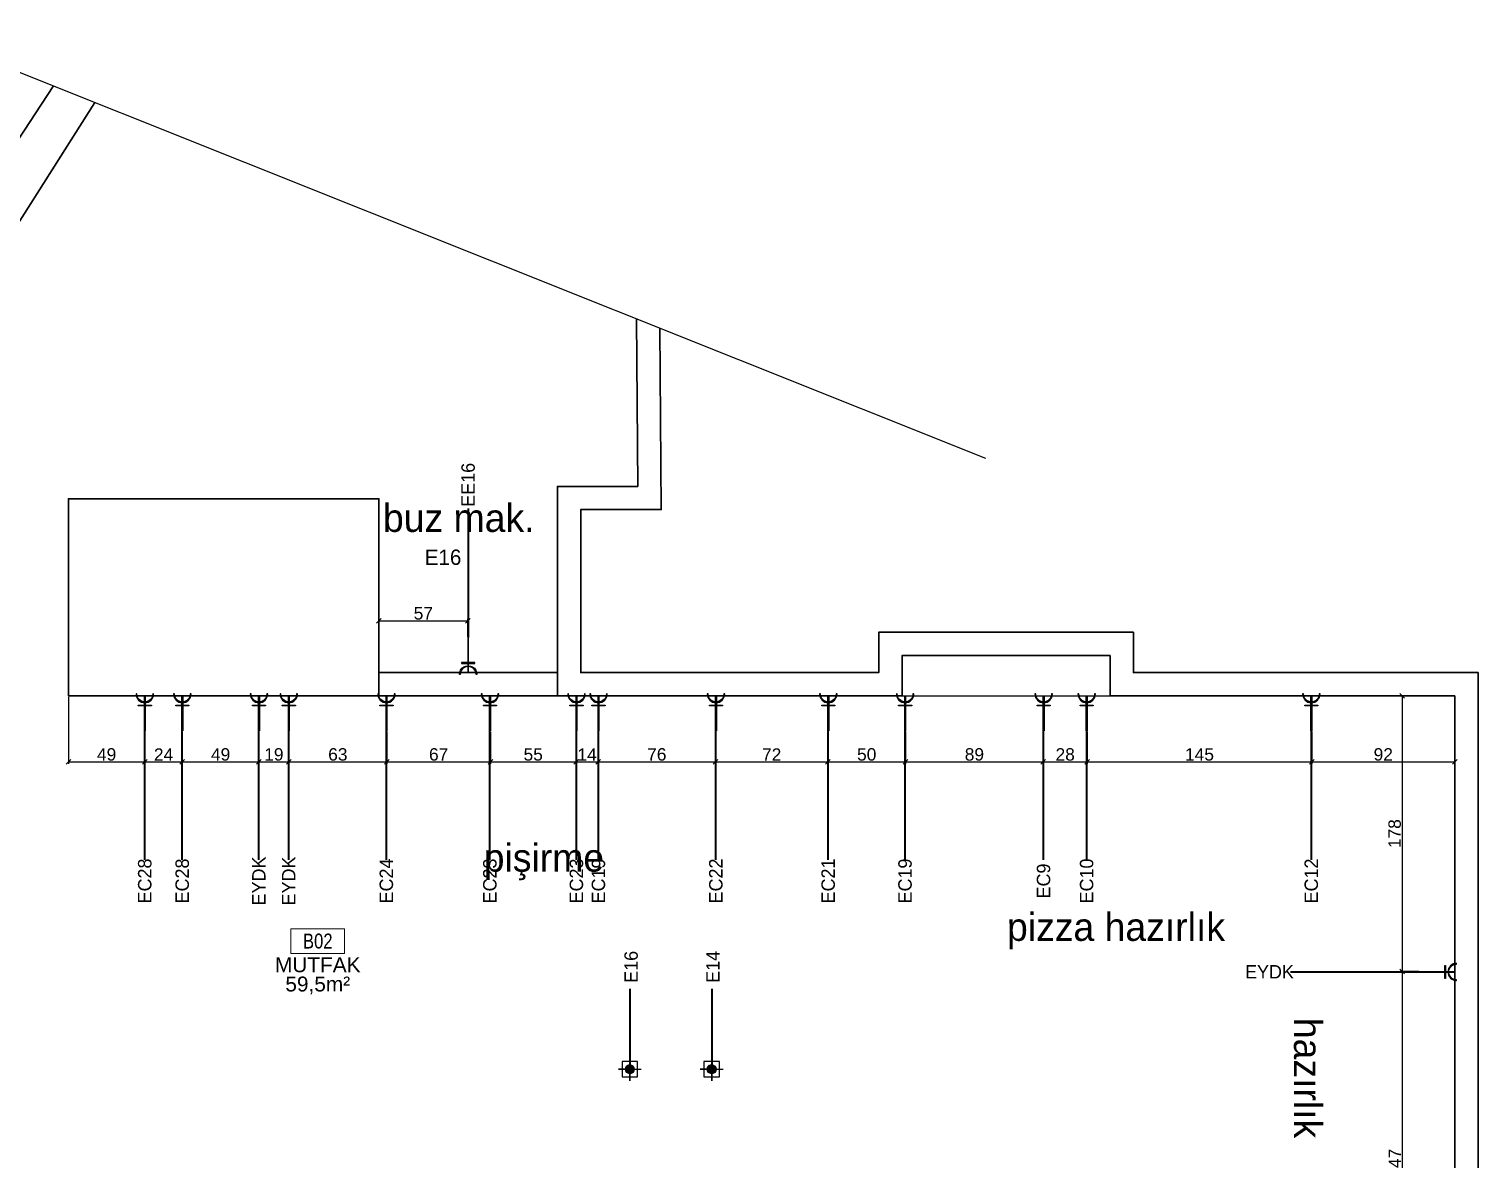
# Model space of a CAD drawing. Header units: centimetres. Extents: x 10243 to 22741, y 2279 to 4414.
# Drawn here: x 17629 to 18563, y 2867 to 3595 of the extents above; entities that cross this region are included whole.
import ezdxf
from ezdxf.enums import TextEntityAlignment as Align

# ---------------------------------------------------------------- set-up
doc = ezdxf.new("R2010")
doc.units = ezdxf.units.CM
doc.header["$MEASUREMENT"] = 0
doc.layers.add('-DWG_ANA', color=7, linetype='Continuous')
doc.layers.add('ELEKTRİK', color=10, linetype='Continuous')
for name, color, linetype, lineweight in [('ELK', 1, 'Continuous', 35), ('xxx_Auto_Duvar_Duvar Plan Kesit', 7, 'Continuous', 30), ('xxx_Auto_Yardimci_Isaret Tag Mekan', 30, 'Continuous', 9)]:
    doc.layers.add(name, color=color, linetype=linetype, lineweight=lineweight)
doc.styles.get("Standard").update_dxf_attribs({"font": 'arial.ttf'})
doc.styles.add('TAKSİM', font='GOTHIC.TTF', dxfattribs={"height": 20})
doc.styles.add('text1', font='arial.ttf')
doc.styles.add('text2', font='arial.ttf', dxfattribs={"width": 0.8})
doc.dimstyles.new('OLCU50', dxfattribs={"dimtxt": 8, "dimasz": 3, "dimexe": 1.25, "dimexo": 0.625, "dimtad": 1, "dimdec": 0, "dimtxsty": 'Standard', "dimblk": 'OBLIQUE', "dimcen": 2.5, "dimclrd": 256, "dimclre": 251, "dimclrt": 25, "dimadec": 0, "dimazin": 0, "dimtfac": 1, "dimtdec": 0, "dimtmove": 0, "dimatfit": 3, "dimldrblk": 'OBLIQUE', "dimfxl": 1, "dimarcsym": 0})

# ---------------------------------------------------------------- blocks, each defined once
blk = doc.blocks.new('mahal no')
at = {"layer": 'xxx_Auto_Yardimci_Isaret Tag Mekan'}
blk.add_lwpolyline([(49681.81652152423, 27007.28295079108), (49710.61652152429, 27007.28295079108), (49710.61652152429, 26994.08295079196), (49681.81652152423, 26994.08295079196)], close=True, dxfattribs=at)
at = {"layer": 'xxx_Auto_Yardimci_Isaret Tag Mekan', "color": 7, "style": 'text2', "width": 0.8}
blk.add_attdef('10000', text='', height=8.000000000010914, dxfattribs=at).set_placement((49696.21652152426, 27000.68295079151), align=Align.MIDDLE)
at = {"layer": 'xxx_Auto_Yardimci_Isaret Tag Mekan', "color": 7, "style": 'text1'}
for tag, p in [('MAHAL', (49696.21652152426, 26987.88295079194)), ('M²', (49696.21652152426, 26976.92295079195))]:
    blk.add_attdef(tag, text='', height=8.000000000010914, dxfattribs=at).set_placement(p, align=Align.MIDDLE)
blk = doc.blocks.new('A$C50025146')
at = {"layer": 'ELEKTRİK'}
for points in [[(16.0258407970905, 9.846670621633166), (16.5885051934838, 9.846670621633166), (16.5885051934838, 1.406704675742731), (16.0258407970905, 1.406704675742731)], [(6.940050297998823e-05, 5.345355450490388), (6.940050297998823e-05, 5.908019846885509), (22.50664525620232, 5.908019846885509), (22.50664525620232, 5.345355450490388)]]:
    blk.add_hatch(color=256, dxfattribs=at).paths.add_polyline_path(points)
h = blk.add_hatch(color=256, dxfattribs=at)
edge = h.paths.add_edge_path()
edge.add_line((23.70435837441619, 11.25333161261187), (23.70435837441619, 10.69066721622039))
edge.add_ellipse((23.70435837441619, 5.626687648689767), major_axis=(3.580774291992597, -3.580774291992606), ratio=0.9999999999999413, start_angle=134.9999999999983, end_angle=314.9999999999983)
edge.add_line((23.70435837441619, 0.5627080811555061), (23.70435837441619, 4.368476402305532e-05))
edge.add_ellipse((23.70435837441619, 5.626687648689767), major_axis=(3.978638102213783, 3.978638102213774), ratio=0.9999999999999128, start_angle=45.0000000000025, end_angle=225.0000000000025, ccw=False)
for points, elevation in [([(16.0258407970905, 1.406704675742731), (16.0258407970905, 9.846670621633166), (16.5885051934838, 9.846670621633166), (16.5885051934838, 1.406704675742731)], 4.791194770819646e-08), ([(6.940050297998823e-05, 5.908019846885509), (22.50664525620232, 5.908019846885509), (22.50664525620232, 5.345355450490388), (6.940050297998823e-05, 5.345355450490388)], 4.794507297291503e-08)]:
    blk.add_lwpolyline(points, close=True, dxfattribs=dict(at, elevation=elevation))
at = {"layer": 'ELEKTRİK', "elevation": 4.798666618537076e-08}
blk.add_lwpolyline([(23.70435837441437, 4.368476402305532e-05), (23.70435837441619, 0.5627080811555061, -0.9999999999999944), (23.70435837441619, 10.69066721622039), (23.70435837441619, 11.25333161261187, 0.9999999999999944)], format="xyb", close=True, dxfattribs=at)
blk = doc.blocks.new('A$C611F6802')
at = {"layer": '-DWG_ANA'}
h = blk.add_hatch(dxfattribs=at)
h.set_pattern_fill('ANSI31', color=1, style=0)
h.set_pattern_definition([(45, (-55670.14020227872, -22065.11067284289), (-0.08838834764831843, 0.08838834764831845), [])])
h.paths.add_polyline_path([(4.423971784401617, 7.700424825947266, 1), (10.13888412773802, 7.700424825947266, 1)])
at = {"layer": '-DWG_ANA', "color": 1}
for p, q in [((7.28142795606982, 7.700424825947266), (7.28142795606982, 15.25836134111159)), ((7.28142795606982, 15.25836134111159), (7.28142795606982, 0)), ((7.28142795606982, 7.629180670555797), (0, 7.629180670555797)), ((7.28142795606982, 7.629180670555797), (14.67722620816494, 7.629180670555797)), ((14.67722620816494, 7.629180670555797), (7.28142795606982, 7.629180670555797))]:
    blk.add_line(p, q, dxfattribs=at)
blk.add_lwpolyline([(2.28142795606982, 2.700424825947266), (12.28142795606982, 2.700424825947266), (12.28142795606982, 12.70042482594727), (2.28142795606982, 12.70042482594727)], close=True, dxfattribs=at)
blk.add_circle((7.28142795606982, 7.700424825947266), 2.857456171668203, dxfattribs=at)
blk = doc.blocks.new('_Oblique')
at = {"color": 0, "linetype": 'ByBlock', "lineweight": -2}
blk.add_line((-0.5, -0.5), (0.5, 0.5), dxfattribs=at)
blk = doc.blocks.new('*D59')
at = {"color": 251, "lineweight": -2, "transparency": 16777216}
for p, q in [((17654.59200996967, 3164.553229201919), (17654.59200996967, 3121.439835067917)), ((17703.81150993768, 3142.063212014981), (17703.81150993768, 3121.439835067917))]:
    blk.add_line(p, q, dxfattribs=at)
at = {"lineweight": -2, "transparency": 16777216}
blk.add_line((17654.59200996967, 3122.689835067917), (17703.81150993768, 3122.689835067917), dxfattribs=at)
at = {"layer": 'Defpoints', "color": 0, "transparency": 16777216}
for p in [(17654.59200996967, 3165.178229201919), (17703.81150993768, 3142.688212014981), (17703.81150993768, 3122.689835067917)]:
    blk.add_point(p, dxfattribs=at)
at = {"lineweight": -2, "transparency": 16777216, "xscale": 3, "yscale": 3, "zscale": 3, "rotation": 180}
blk.add_blockref('_Oblique', (17654.59200996967, 3122.689835067917), dxfattribs=at)
at = {"lineweight": -2, "transparency": 16777216, "xscale": 3, "yscale": 3, "zscale": 3}
blk.add_blockref('_Oblique', (17703.81150993768, 3122.689835067917), dxfattribs=at)
at = {"color": 25, "transparency": 16777216, "insert": (17679.20175995367, 3127.39941896969), "char_height": 8, "attachment_point": 5}
blk.add_mtext('49', dxfattribs=at)
blk = doc.blocks.new('*D60')
at = {"color": 251, "lineweight": -2, "transparency": 16777216}
for p, q in [((17703.81150993768, 3142.063212014981), (17703.81150993768, 3121.439835067917)), ((17727.94730627667, 3142.063212014981), (17727.94730627667, 3121.439835067917))]:
    blk.add_line(p, q, dxfattribs=at)
at = {"lineweight": -2, "transparency": 16777216}
blk.add_line((17703.81150993768, 3122.689835067917), (17727.94730627667, 3122.689835067917), dxfattribs=at)
at = {"layer": 'Defpoints', "color": 0, "transparency": 16777216}
for p in [(17703.81150993768, 3142.688212014981), (17727.94730627667, 3142.688212014981), (17727.94730627667, 3122.689835067917)]:
    blk.add_point(p, dxfattribs=at)
at = {"lineweight": -2, "transparency": 16777216, "xscale": 3, "yscale": 3, "zscale": 3, "rotation": 180}
blk.add_blockref('_Oblique', (17703.81150993768, 3122.689835067917), dxfattribs=at)
at = {"lineweight": -2, "transparency": 16777216, "xscale": 3, "yscale": 3, "zscale": 3}
blk.add_blockref('_Oblique', (17727.94730627667, 3122.689835067917), dxfattribs=at)
at = {"color": 25, "transparency": 16777216, "insert": (17715.87940810718, 3127.331206145679), "char_height": 8, "attachment_point": 5}
blk.add_mtext('24', dxfattribs=at)
blk = doc.blocks.new('*D61')
at = {"color": 251, "lineweight": -2, "transparency": 16777216}
for p, q in [((17727.94730627667, 3142.063212014981), (17727.94730627667, 3121.439835067917)), ((17777.31600367, 3142.063212014981), (17777.31600367, 3121.439835067917))]:
    blk.add_line(p, q, dxfattribs=at)
at = {"lineweight": -2, "transparency": 16777216}
blk.add_line((17727.94730627667, 3122.689835067917), (17777.31600367, 3122.689835067917), dxfattribs=at)
at = {"layer": 'Defpoints', "color": 0, "transparency": 16777216}
for p in [(17727.94730627667, 3142.688212014981), (17777.31600367, 3142.688212014981), (17777.31600367, 3122.689835067917)]:
    blk.add_point(p, dxfattribs=at)
at = {"lineweight": -2, "transparency": 16777216, "xscale": 3, "yscale": 3, "zscale": 3, "rotation": 180}
blk.add_blockref('_Oblique', (17727.94730627667, 3122.689835067917), dxfattribs=at)
at = {"lineweight": -2, "transparency": 16777216, "xscale": 3, "yscale": 3, "zscale": 3}
blk.add_blockref('_Oblique', (17777.31600367, 3122.689835067917), dxfattribs=at)
at = {"color": 25, "transparency": 16777216, "insert": (17752.63165497333, 3127.39941896969), "char_height": 8, "attachment_point": 5}
blk.add_mtext('49', dxfattribs=at)
blk = doc.blocks.new('*D62')
at = {"color": 251, "lineweight": -2, "transparency": 16777216}
for p, q in [((17777.31600367, 3142.063212014981), (17777.31600367, 3121.439835067917)), ((17796.5432974812, 3131.126523541449), (17796.5432974812, 3121.439835067917))]:
    blk.add_line(p, q, dxfattribs=at)
at = {"lineweight": -2, "transparency": 16777216}
blk.add_line((17777.31600367, 3122.689835067917), (17796.5432974812, 3122.689835067917), dxfattribs=at)
at = {"layer": 'Defpoints', "color": 0, "transparency": 16777216}
for p in [(17777.31600367, 3142.688212014981), (17796.5432974812, 3131.751523541449), (17796.5432974812, 3122.689835067917)]:
    blk.add_point(p, dxfattribs=at)
at = {"lineweight": -2, "transparency": 16777216, "xscale": 3, "yscale": 3, "zscale": 3, "rotation": 180}
blk.add_blockref('_Oblique', (17777.31600367, 3122.689835067917), dxfattribs=at)
at = {"lineweight": -2, "transparency": 16777216, "xscale": 3, "yscale": 3, "zscale": 3}
blk.add_blockref('_Oblique', (17796.5432974812, 3122.689835067917), dxfattribs=at)
at = {"color": 25, "transparency": 16777216, "insert": (17786.9296505756, 3127.39941896969), "char_height": 8, "attachment_point": 5}
blk.add_mtext('19', dxfattribs=at)
blk = doc.blocks.new('*D63')
at = {"color": 251, "lineweight": -2, "transparency": 16777216}
for p, q in [((17859.73311638225, 3142.063212014981), (17859.73311638225, 3121.439835067917)), ((17796.5432974812, 3131.126523541449), (17796.5432974812, 3121.439835067917))]:
    blk.add_line(p, q, dxfattribs=at)
at = {"lineweight": -2, "transparency": 16777216}
blk.add_line((17796.5432974812, 3122.689835067917), (17859.73311638225, 3122.689835067917), dxfattribs=at)
at = {"layer": 'Defpoints', "color": 0, "transparency": 16777216}
for p in [(17859.73311638225, 3142.688212014981), (17796.5432974812, 3131.751523541449), (17859.73311638225, 3122.689835067917)]:
    blk.add_point(p, dxfattribs=at)
at = {"lineweight": -2, "transparency": 16777216, "xscale": 3, "yscale": 3, "zscale": 3, "rotation": 180}
blk.add_blockref('_Oblique', (17796.5432974812, 3122.689835067917), dxfattribs=at)
at = {"lineweight": -2, "transparency": 16777216, "xscale": 3, "yscale": 3, "zscale": 3}
blk.add_blockref('_Oblique', (17859.73311638225, 3122.689835067917), dxfattribs=at)
at = {"color": 25, "transparency": 16777216, "insert": (17828.13820693172, 3127.40214748265), "char_height": 8, "attachment_point": 5}
blk.add_mtext('63', dxfattribs=at)
blk = doc.blocks.new('*D64')
at = {"color": 251, "lineweight": -2, "transparency": 16777216}
for p, q in [((17859.73311638225, 3142.063212014981), (17859.73311638225, 3121.439835067917)), ((17926.39211305367, 3142.063212014981), (17926.39211305367, 3121.439835067917))]:
    blk.add_line(p, q, dxfattribs=at)
at = {"lineweight": -2, "transparency": 16777216}
blk.add_line((17859.73311638225, 3122.689835067917), (17926.39211305367, 3122.689835067917), dxfattribs=at)
at = {"layer": 'Defpoints', "color": 0, "transparency": 16777216}
for p in [(17859.73311638225, 3142.688212014981), (17926.39211305367, 3142.688212014981), (17926.39211305367, 3122.689835067917)]:
    blk.add_point(p, dxfattribs=at)
at = {"lineweight": -2, "transparency": 16777216, "xscale": 3, "yscale": 3, "zscale": 3, "rotation": 180}
blk.add_blockref('_Oblique', (17859.73311638225, 3122.689835067917), dxfattribs=at)
at = {"lineweight": -2, "transparency": 16777216, "xscale": 3, "yscale": 3, "zscale": 3}
blk.add_blockref('_Oblique', (17926.39211305367, 3122.689835067917), dxfattribs=at)
at = {"color": 25, "transparency": 16777216, "insert": (17893.06261471796, 3127.39941896969), "char_height": 8, "attachment_point": 5}
blk.add_mtext('67', dxfattribs=at)
blk = doc.blocks.new('*D65')
at = {"color": 251, "lineweight": -2, "transparency": 16777216}
for p, q in [((17926.39211305367, 3142.063212014981), (17926.39211305367, 3121.439835067917)), ((17981.59738595581, 3142.063212014981), (17981.59738595581, 3121.439835067917))]:
    blk.add_line(p, q, dxfattribs=at)
at = {"lineweight": -2, "transparency": 16777216}
blk.add_line((17926.39211305367, 3122.689835067917), (17981.59738595581, 3122.689835067917), dxfattribs=at)
at = {"layer": 'Defpoints', "color": 0, "transparency": 16777216}
for p in [(17926.39211305367, 3142.688212014981), (17981.59738595581, 3142.688212014981), (17981.59738595581, 3122.689835067917)]:
    blk.add_point(p, dxfattribs=at)
at = {"lineweight": -2, "transparency": 16777216, "xscale": 3, "yscale": 3, "zscale": 3, "rotation": 180}
blk.add_blockref('_Oblique', (17926.39211305367, 3122.689835067917), dxfattribs=at)
at = {"lineweight": -2, "transparency": 16777216, "xscale": 3, "yscale": 3, "zscale": 3}
blk.add_blockref('_Oblique', (17981.59738595581, 3122.689835067917), dxfattribs=at)
at = {"color": 25, "transparency": 16777216, "insert": (17953.99474950474, 3127.383047891928), "char_height": 8, "attachment_point": 5}
blk.add_mtext('55', dxfattribs=at)
blk = doc.blocks.new('*D66')
at = {"color": 251, "lineweight": -2, "transparency": 16777216}
for p, q in [((17981.5973859558, 3142.063212014981), (17981.5973859558, 3121.439835067917)), ((17995.77983196026, 3142.063212014981), (17995.77983196026, 3121.439835067917))]:
    blk.add_line(p, q, dxfattribs=at)
at = {"lineweight": -2, "transparency": 16777216}
blk.add_line((17981.5973859558, 3122.689835067917), (17995.77983196026, 3122.689835067917), dxfattribs=at)
at = {"layer": 'Defpoints', "color": 0, "transparency": 16777216}
for p in [(17981.5973859558, 3142.688212014981), (17995.77983196026, 3142.688212014981), (17995.77983196026, 3122.689835067917)]:
    blk.add_point(p, dxfattribs=at)
at = {"lineweight": -2, "transparency": 16777216, "xscale": 3, "yscale": 3, "zscale": 3, "rotation": 180}
blk.add_blockref('_Oblique', (17981.5973859558, 3122.689835067917), dxfattribs=at)
at = {"lineweight": -2, "transparency": 16777216, "xscale": 3, "yscale": 3, "zscale": 3}
blk.add_blockref('_Oblique', (17995.77983196026, 3122.689835067917), dxfattribs=at)
at = {"color": 25, "transparency": 16777216, "insert": (17988.68860895803, 3127.331206145679), "char_height": 8, "attachment_point": 5}
blk.add_mtext('14', dxfattribs=at)
blk = doc.blocks.new('*D67')
at = {"color": 251, "lineweight": -2, "transparency": 16777216}
for p, q in [((17995.77983196026, 3142.063212014981), (17995.77983196026, 3121.439835067917)), ((18071.40597710933, 3142.063212014981), (18071.40597710933, 3121.439835067917))]:
    blk.add_line(p, q, dxfattribs=at)
at = {"lineweight": -2, "transparency": 16777216}
blk.add_line((17995.77983196026, 3122.689835067917), (18071.40597710933, 3122.689835067917), dxfattribs=at)
at = {"layer": 'Defpoints', "color": 0, "transparency": 16777216}
for p in [(17995.77983196026, 3142.688212014981), (18071.40597710933, 3142.688212014981), (18071.40597710933, 3122.689835067917)]:
    blk.add_point(p, dxfattribs=at)
at = {"lineweight": -2, "transparency": 16777216, "xscale": 3, "yscale": 3, "zscale": 3, "rotation": 180}
blk.add_blockref('_Oblique', (17995.77983196026, 3122.689835067917), dxfattribs=at)
at = {"lineweight": -2, "transparency": 16777216, "xscale": 3, "yscale": 3, "zscale": 3}
blk.add_blockref('_Oblique', (18071.40597710933, 3122.689835067917), dxfattribs=at)
at = {"color": 25, "transparency": 16777216, "insert": (18033.5929045348, 3127.39941896969), "char_height": 8, "attachment_point": 5}
blk.add_mtext('76', dxfattribs=at)
blk = doc.blocks.new('*D68')
at = {"color": 251, "lineweight": -2, "transparency": 16777216}
for p, q in [((18071.40597710933, 3142.063212014981), (18071.40597710933, 3121.439835067917)), ((18143.76766400064, 3142.063212014981), (18143.76766400064, 3121.439835067917))]:
    blk.add_line(p, q, dxfattribs=at)
at = {"lineweight": -2, "transparency": 16777216}
blk.add_line((18071.40597710933, 3122.689835067917), (18143.76766400064, 3122.689835067917), dxfattribs=at)
at = {"layer": 'Defpoints', "color": 0, "transparency": 16777216}
for p in [(18071.40597710933, 3142.688212014981), (18143.76766400064, 3142.688212014981), (18143.76766400064, 3122.689835067917)]:
    blk.add_point(p, dxfattribs=at)
at = {"lineweight": -2, "transparency": 16777216, "xscale": 3, "yscale": 3, "zscale": 3, "rotation": 180}
blk.add_blockref('_Oblique', (18071.40597710933, 3122.689835067917), dxfattribs=at)
at = {"lineweight": -2, "transparency": 16777216, "xscale": 3, "yscale": 3, "zscale": 3}
blk.add_blockref('_Oblique', (18143.76766400064, 3122.689835067917), dxfattribs=at)
at = {"color": 25, "transparency": 16777216, "insert": (18107.58682055499, 3127.331206145679), "char_height": 8, "attachment_point": 5}
blk.add_mtext('72', dxfattribs=at)
blk = doc.blocks.new('*D69')
at = {"color": 251, "lineweight": -2, "transparency": 16777216}
for p, q in [((18143.76766400064, 3142.063212014981), (18143.76766400064, 3121.439835067917)), ((18193.840952455, 3142.063212014981), (18193.840952455, 3121.439835067917))]:
    blk.add_line(p, q, dxfattribs=at)
at = {"lineweight": -2, "transparency": 16777216}
blk.add_line((18143.76766400064, 3122.689835067917), (18193.840952455, 3122.689835067917), dxfattribs=at)
at = {"layer": 'Defpoints', "color": 0, "transparency": 16777216}
for p in [(18143.76766400064, 3142.688212014981), (18193.840952455, 3142.688212014981), (18193.840952455, 3122.689835067917)]:
    blk.add_point(p, dxfattribs=at)
at = {"lineweight": -2, "transparency": 16777216, "xscale": 3, "yscale": 3, "zscale": 3, "rotation": 180}
blk.add_blockref('_Oblique', (18143.76766400064, 3122.689835067917), dxfattribs=at)
at = {"lineweight": -2, "transparency": 16777216, "xscale": 3, "yscale": 3, "zscale": 3}
blk.add_blockref('_Oblique', (18193.840952455, 3122.689835067917), dxfattribs=at)
at = {"color": 25, "transparency": 16777216, "insert": (18168.80430822782, 3127.39941896969), "char_height": 8, "attachment_point": 5}
blk.add_mtext('50', dxfattribs=at)
blk = doc.blocks.new('*D70')
at = {"color": 251, "lineweight": -2, "transparency": 16777216}
for p, q in [((18193.840952455, 3142.063212014981), (18193.840952455, 3121.439835067917)), ((18282.50623388676, 3142.063212014981), (18282.50623388676, 3121.439835067917))]:
    blk.add_line(p, q, dxfattribs=at)
at = {"lineweight": -2, "transparency": 16777216}
blk.add_line((18193.840952455, 3122.689835067917), (18282.50623388676, 3122.689835067917), dxfattribs=at)
at = {"layer": 'Defpoints', "color": 0, "transparency": 16777216}
for p in [(18193.840952455, 3142.688212014981), (18282.50623388676, 3142.688212014981), (18282.50623388676, 3122.689835067917)]:
    blk.add_point(p, dxfattribs=at)
at = {"lineweight": -2, "transparency": 16777216, "xscale": 3, "yscale": 3, "zscale": 3, "rotation": 180}
blk.add_blockref('_Oblique', (18193.840952455, 3122.689835067917), dxfattribs=at)
at = {"lineweight": -2, "transparency": 16777216, "xscale": 3, "yscale": 3, "zscale": 3}
blk.add_blockref('_Oblique', (18282.50623388676, 3122.689835067917), dxfattribs=at)
at = {"color": 25, "transparency": 16777216, "insert": (18238.17359317088, 3127.39941896969), "char_height": 8, "attachment_point": 5}
blk.add_mtext('89', dxfattribs=at)
blk = doc.blocks.new('*D71')
at = {"color": 251, "lineweight": -2, "transparency": 16777216}
for p, q in [((18282.50623388676, 3142.063212014981), (18282.50623388676, 3121.439835067917)), ((18310.81661226038, 3142.063212014981), (18310.81661226038, 3121.439835067917))]:
    blk.add_line(p, q, dxfattribs=at)
at = {"lineweight": -2, "transparency": 16777216}
blk.add_line((18282.50623388676, 3122.689835067917), (18310.81661226038, 3122.689835067917), dxfattribs=at)
at = {"layer": 'Defpoints', "color": 0, "transparency": 16777216}
for p in [(18282.50623388676, 3142.688212014981), (18310.81661226038, 3142.688212014981), (18310.81661226038, 3122.689835067917)]:
    blk.add_point(p, dxfattribs=at)
at = {"lineweight": -2, "transparency": 16777216, "xscale": 3, "yscale": 3, "zscale": 3, "rotation": 180}
blk.add_blockref('_Oblique', (18282.50623388676, 3122.689835067917), dxfattribs=at)
at = {"lineweight": -2, "transparency": 16777216, "xscale": 3, "yscale": 3, "zscale": 3}
blk.add_blockref('_Oblique', (18310.81661226038, 3122.689835067917), dxfattribs=at)
at = {"color": 25, "transparency": 16777216, "insert": (18296.66142307357, 3127.39941896969), "char_height": 8, "attachment_point": 5}
blk.add_mtext('28', dxfattribs=at)
blk = doc.blocks.new('*D72')
at = {"color": 251, "lineweight": -2, "transparency": 16777216}
for p, q in [((18310.81661226038, 3142.063212014981), (18310.81661226038, 3121.439835067917)), ((18455.53998604298, 3142.063212014981), (18455.53998604298, 3121.439835067917))]:
    blk.add_line(p, q, dxfattribs=at)
at = {"lineweight": -2, "transparency": 16777216}
blk.add_line((18310.81661226038, 3122.689835067917), (18455.53998604298, 3122.689835067917), dxfattribs=at)
at = {"layer": 'Defpoints', "color": 0, "transparency": 16777216}
for p in [(18310.81661226038, 3142.688212014981), (18455.53998604298, 3142.688212014981), (18455.53998604298, 3122.689835067917)]:
    blk.add_point(p, dxfattribs=at)
at = {"lineweight": -2, "transparency": 16777216, "xscale": 3, "yscale": 3, "zscale": 3, "rotation": 180}
blk.add_blockref('_Oblique', (18310.81661226038, 3122.689835067917), dxfattribs=at)
at = {"lineweight": -2, "transparency": 16777216, "xscale": 3, "yscale": 3, "zscale": 3}
blk.add_blockref('_Oblique', (18455.53998604298, 3122.689835067917), dxfattribs=at)
at = {"color": 25, "transparency": 16777216, "insert": (18383.17829915168, 3127.39941896969), "char_height": 8, "attachment_point": 5}
blk.add_mtext('145', dxfattribs=at)
blk = doc.blocks.new('*D73')
at = {"color": 251, "lineweight": -2, "transparency": 16777216}
for p, q in [((18547.59200996967, 3164.553229201919), (18547.59200996967, 3121.439835067917)), ((18455.53998604298, 3142.063212014981), (18455.53998604298, 3121.439835067917))]:
    blk.add_line(p, q, dxfattribs=at)
at = {"lineweight": -2, "transparency": 16777216}
blk.add_line((18455.53998604298, 3122.689835067917), (18547.59200996967, 3122.689835067917), dxfattribs=at)
at = {"layer": 'Defpoints', "color": 0, "transparency": 16777216}
for p in [(18547.59200996967, 3165.178229201919), (18455.53998604298, 3142.688212014981), (18547.59200996967, 3122.689835067917)]:
    blk.add_point(p, dxfattribs=at)
at = {"lineweight": -2, "transparency": 16777216, "xscale": 3, "yscale": 3, "zscale": 3, "rotation": 180}
blk.add_blockref('_Oblique', (18455.53998604298, 3122.689835067917), dxfattribs=at)
at = {"lineweight": -2, "transparency": 16777216, "xscale": 3, "yscale": 3, "zscale": 3}
blk.add_blockref('_Oblique', (18547.59200996967, 3122.689835067917), dxfattribs=at)
at = {"color": 25, "transparency": 16777216, "insert": (18501.56599800632, 3127.39941896969), "char_height": 8, "attachment_point": 5}
blk.add_mtext('92', dxfattribs=at)
blk = doc.blocks.new('*D74')
at = {"color": 251, "lineweight": -2, "transparency": 16777216}
for p, q in [((17854.59200996967, 3180.803229201919), (17854.59200996967, 3214.863117939058)), ((17911.81067777147, 3203.309805057618), (17911.81067777147, 3214.863117939058))]:
    blk.add_line(p, q, dxfattribs=at)
at = {"lineweight": -2, "transparency": 16777216}
blk.add_line((17854.59200996967, 3213.613117939058), (17911.81067777147, 3213.613117939058), dxfattribs=at)
at = {"layer": 'Defpoints', "color": 0, "transparency": 16777216}
for p in [(17911.81067777147, 3213.613117939058), (17911.81067777147, 3202.684805057618), (17854.59200996967, 3180.178229201919)]:
    blk.add_point(p, dxfattribs=at)
at = {"lineweight": -2, "transparency": 16777216, "xscale": 3, "yscale": 3, "zscale": 3, "rotation": 180}
blk.add_blockref('_Oblique', (17854.59200996967, 3213.613117939058), dxfattribs=at)
at = {"lineweight": -2, "transparency": 16777216, "xscale": 3, "yscale": 3, "zscale": 3}
blk.add_blockref('_Oblique', (17911.81067777147, 3213.613117939058), dxfattribs=at)
at = {"color": 25, "transparency": 16777216, "insert": (17883.20134387057, 3218.306330763069), "char_height": 8, "attachment_point": 5}
blk.add_mtext('57', dxfattribs=at)
blk = doc.blocks.new('*D75')
at = {"color": 251, "lineweight": -2, "transparency": 16777216}
for p, q in [((18546.96700996967, 3165.178229201921), (18512.37994513918, 3165.178229201921)), ((18524.46043411398, 2987.552589787098), (18512.37994513918, 2987.552589787098))]:
    blk.add_line(p, q, dxfattribs=at)
at = {"lineweight": -2, "transparency": 16777216}
blk.add_line((18513.62994513918, 3165.178229201921), (18513.62994513918, 2987.552589787098), dxfattribs=at)
at = {"layer": 'Defpoints', "color": 0, "transparency": 16777216}
for p in [(18547.59200996967, 3165.178229201921), (18513.62994513918, 2987.552589787098), (18525.08543411398, 2987.552589787098)]:
    blk.add_point(p, dxfattribs=at)
at = {"lineweight": -2, "transparency": 16777216, "xscale": 3, "yscale": 3, "zscale": 3}
for p, rotation in [((18513.62994513918, 3165.178229201921), 90), ((18513.62994513918, 2987.552589787098), 270)]:
    blk.add_blockref('_Oblique', p, dxfattribs=dict(at, rotation=rotation))
at = {"color": 25, "transparency": 16777216, "insert": (18508.9203612374, 3076.365409494503), "char_height": 8, "attachment_point": 5, "rotation": 90}
blk.add_mtext('178', dxfattribs=at)
blk = doc.blocks.new('*D76')
at = {"color": 251, "lineweight": -2, "transparency": 16777216}
for p, q in [((18524.46043411398, 2987.552589787098), (18512.3799451392, 2987.552589787098)), ((18524.46043411398, 2740.459561400117), (18512.3799451392, 2740.459561400117))]:
    blk.add_line(p, q, dxfattribs=at)
at = {"lineweight": -2, "transparency": 16777216}
blk.add_line((18513.6299451392, 2987.552589787098), (18513.6299451392, 2740.459561400117), dxfattribs=at)
at = {"layer": 'Defpoints', "color": 0, "transparency": 16777216}
for p in [(18525.08543411398, 2987.552589787098), (18513.6299451392, 2740.459561400117), (18525.08543411398, 2740.459561400117)]:
    blk.add_point(p, dxfattribs=at)
at = {"lineweight": -2, "transparency": 16777216, "xscale": 3, "yscale": 3, "zscale": 3}
for p, rotation in [((18513.6299451392, 2987.552589787098), 90), ((18513.6299451392, 2740.459561400117), 270)]:
    blk.add_blockref('_Oblique', p, dxfattribs=dict(at, rotation=rotation))
at = {"color": 25, "transparency": 16777216, "insert": (18508.98857406143, 2864.006075593602), "char_height": 8, "attachment_point": 5, "rotation": 90}
blk.add_mtext('247', dxfattribs=at)

msp = doc.modelspace()

# ---------------------------------------------------------------- linework, layer by layer
for p, q in [((17553.23616369388, 3594.96073234424), (18245.34976560949, 3318.314046694333)), ((18191.59200996967, 3165.178229201919), (18325.59200996967, 3165.178229201919))]:
    msp.add_line(p, q)
at = {"layer": 'ELK', "color": 1}
for p, q in [((17912.09200996964, 3285.937451439818), (17912.09200996967, 3202.684805057618)), ((17703.81150993765, 3059.435565632782), (17703.81150993768, 3142.688212014981)), ((17727.94730627664, 3059.435565632782), (17727.94730627667, 3142.688212014981)), ((17777.31600366997, 3059.435565632782), (17777.31600367, 3142.688212014981)), ((17796.54329748117, 3059.435565632782), (17796.5432974812, 3142.688212014981)), ((17859.45178418402, 3059.435565632782), (17859.45178418405, 3142.688212014981)), ((17926.11078085544, 3059.435565632782), (17926.11078085547, 3142.688212014981)), ((17981.87871815397, 3059.435565632782), (17981.878718154, 3142.688212014981)), ((17996.06116415843, 3059.435565632782), (17996.06116415846, 3142.688212014981)), ((18071.6873093075, 3059.435565632782), (18071.68730930753, 3142.688212014981)), ((18144.04899619881, 3059.435565632782), (18144.04899619884, 3142.688212014981)), ((18193.55962025678, 3059.435565632782), (18193.5596202568, 3142.688212014981)), ((18282.78756608493, 3059.435565632782), (18282.78756608496, 3142.688212014981)), ((18310.53528006215, 3059.435565632782), (18310.53528006218, 3142.688212014981)), ((18455.25865384476, 3059.435565632782), (18455.25865384479, 3142.688212014981)), ((18441.83278773177, 2987.271257588928), (18525.08543411397, 2987.271257588899)), ((18016.26536094354, 2976.321527531627), (18016.26536094354, 2924.56301370976)), ((18068.96458715379, 2976.321527531627), (18068.96458715379, 2924.56301370976))]:
    msp.add_line(p, q, dxfattribs=at)
at = {"layer": 'xxx_Auto_Duvar_Duvar Plan Kesit', "lineweight": 30}
for points in [[(17092.04035067385, 2713.391380175921), (17644.91470534247, 3558.315643124637)], [(17514.59200996967, 3300.178229201919), (17671.59179577519, 3547.652467844495)], [(18020.48814745397, 3408.194120168436), (18021.30585016128, 3300.178229201919), (17974.59200996967, 3300.178229201919), (17969.59200996967, 3300.178229201919), (17969.59200996967, 3165.178229201919), (18191.59200996967, 3165.178229201919), (18191.59200996967, 3191.178229201919), (18325.59200996967, 3191.178229201919), (18325.59200996967, 3165.178229201919), (18547.59200996967, 3165.178229201919), (18547.59200996967, 2705.178229201919), (18453.59200996967, 2705.178229201919), (18453.59200996967, 2503.178229201919), (18323.59200996967, 2503.178229201919), (18323.59200996967, 2705.178229201919), (18050.59200996967, 2705.178229201919), (18050.59200996967, 2505.178229201919), (17920.59200996967, 2505.178229201919), (17920.59200996967, 2705.178229201919), (17668.59200996967, 2705.178229201919), (17668.59200996967, 2505.178229201919), (17518.59200996967, 2505.178229201919)], [(18035.53410495713, 3402.180057933339), (18036.41983307785, 3285.178229201919), (17984.59200996967, 3285.178229201919), (17984.59200996967, 3180.178229201919), (18176.59200996967, 3180.178229201919), (18176.59200996967, 3206.178229201919), (18340.59200996967, 3206.178229201919), (18340.59200996967, 3180.178229201919), (18562.59200996967, 3180.178229201919), (18562.59200996967, 2690.178229201919), (18468.59200996967, 2690.178229201919), (18468.59200996967, 2488.178229201919), (18308.59200996967, 2488.178229201919), (18308.59200996967, 2690.178229201919), (18065.59200996967, 2690.178229201919), (18065.59200996967, 2490.178229201919), (17905.59200996967, 2490.178229201919), (17905.59200996967, 2690.178229201919), (17683.59200996967, 2690.178229201919), (17683.59200996967, 2490.178229201919), (17503.59200996967, 2490.178229201919)]]:
    msp.add_lwpolyline(points, dxfattribs=at)
for points in [[(17654.59200996967, 3165.178229201919), (17854.59200996967, 3165.178229201919), (17854.59200996967, 3292.178229201919), (17654.59200996967, 3292.178229201919)], [(17854.59200996967, 3165.178229201919), (17969.59200996967, 3165.178229201919), (17969.59200996967, 3180.178229201919), (17854.59200996967, 3180.178229201919)]]:
    msp.add_lwpolyline(points, close=True, dxfattribs=at)

# ---------------------------------------------------------------- block references
at = {"layer": '-DWG_ANA', "color": 0, "rotation": 180}
for p in [(18023.54678889961, 2932.263438535707), (18076.24601510986, 2932.263438535707)]:
    msp.add_blockref('A$C611F6802', p, dxfattribs=at)
at = {"layer": 'ELEKTRİK', "xscale": -1, "rotation": 90}
msp.add_blockref('A$C50025146', (17917.71869761835, 3202.684874458121, -4.794507297291503e-08), dxfattribs=at)
at = {"layer": 'ELEKTRİK', "rotation": 90}
for p in [(17709.43819758637, 3142.688142614478, -4.794507297291503e-08), (17733.57399392536, 3142.688142614478, -4.794507297291503e-08), (17782.94269131869, 3142.688142614478, -4.794507297291503e-08), (17802.16998512989, 3142.688142614478, -4.794507297291503e-08), (17865.07847183274, 3142.688142614478, -4.794507297291503e-08), (17931.73746850416, 3142.688142614478, -4.794507297291503e-08), (17987.50540580269, 3142.688142614478, -4.794507297291503e-08), (18001.68785180715, 3142.688142614478, -4.794507297291503e-08), (18077.31399695622, 3142.688142614478, -4.794507297291503e-08), (18149.67568384752, 3142.688142614478, -4.794507297291503e-08), (18199.18630790549, 3142.688142614478, -4.794507297291503e-08), (18288.41425373365, 3142.688142614478, -4.794507297291503e-08), (18316.16196771087, 3142.688142614478, -4.794507297291503e-08), (18460.88534149347, 3142.688142614478, -4.794507297291503e-08)]:
    msp.add_blockref('A$C50025146', p, dxfattribs=at)
at = {"layer": 'ELEKTRİK'}
msp.add_blockref('A$C50025146', (18525.08536471347, 2981.644569940211, -4.794507297291503e-08), dxfattribs=at)
at = {"layer": 'xxx_Auto_Duvar_Duvar Plan Kesit', "xscale": 1.2, "yscale": 1.2, "zscale": 1.2}
msp.add_blockref('mahal no', (-41820.26084269997, -29393.65594811173), dxfattribs=at).add_auto_attribs({'10000': 'B02', 'MAHAL': 'MUTFAK', 'M²': '59,5m²'})

# ---------------------------------------------------------------- texts
at = {"style": 'TAKSİM'}
for s, height, p in [('buz mak.', 18, (17857.19250095646, 3270.831484515316)), ('E16', 9.9, (17884.13474106164, 3249.566857792547, -0.0008635203109835583)), ('pişirme', 18, (17922.09753614388, 3051.875122525305)), ('pizza hazırlık', 18, (18259.16893664678, 3007.262659403388))]:
    msp.add_text(s, height=height, dxfattribs=at).set_placement(p)
msp.add_text('hazırlık', height=18, rotation=270, dxfattribs=at).set_placement((18444.04030722062, 2957.670976713368))
at = {"layer": 'ELK', "color": 1, "style": 'TAKSİM'}
for s, p in [('EE16', (17916.32955316677, 3301.192668161797)), ('EC28', (17708.04905313478, 3045.86605931189)), ('EC28', (17732.18484947377, 3045.86605931189)), ('EYDK', (17781.5535468671, 3045.86605931189)), ('EYDK', (17800.7808406783, 3045.86605931189)), ('EC24', (17863.68932738115, 3045.86605931189)), ('EC23', (17930.34832405257, 3045.86605931189)), ('EC23', (17986.1162613511, 3045.86605931189)), ('EC19', (18000.29870735556, 3045.86605931189)), ('EC22', (18075.92485250464, 3045.86605931189)), ('EC21', (18148.28653939594, 3045.86605931189)), ('EC19', (18197.79716345391, 3045.86605931189)), ('EC9', (18287.02510928206, 3045.86605931189)), ('EC10', (18314.77282325929, 3045.86605931189)), ('EC12', (18459.49619704189, 3045.86605931189))]:
    msp.add_text(s, height=8.64, rotation=90, dxfattribs=at).set_placement(p, align=Align.CENTER)
for s, p in [('E16', (18021.3491501858, 2980.252476969183)), ('E14', (18074.04837639605, 2980.252476969183))]:
    msp.add_text(s, height=8.64, rotation=90, dxfattribs=at).set_placement(p)
msp.add_text('EYDK', height=8.64, dxfattribs=at).set_placement((18428.26328141088, 2983.033714391798), align=Align.CENTER)

# ---------------------------------------------------------------- dimensions: what is measured, and where the dimension line sits
for base, p1, p2, picture, middle in [((17911.81067777147, 3213.613117939058), (17854.59200996967, 3180.178229201919), (17911.81067777147, 3202.684805057618), '*D74', (17883.20134387057, 3218.306330763069)), ((17703.81150993768, 3122.689835067917), (17654.59200996967, 3165.178229201919), (17703.81150993768, 3142.688212014981), '*D59', (17679.20175995367, 3127.39941896969))]:
    dim = msp.add_linear_dim(base=base, p1=p1, p2=p2, dimstyle='OLCU50')
    dim.commit()
    dim.dimension.update_dxf_attribs({"geometry": picture, "text_midpoint": middle})
for base, p1, p2, picture, middle in [((18547.59200996967, 3122.689835067917), (18455.53998604298, 3142.688212014981), (18547.59200996967, 3165.178229201919), '*D73', (18501.56599800632, 3127.39941896969)), ((17727.94730627667, 3122.689835067917), (17703.81150993768, 3142.688212014981), (17727.94730627667, 3142.688212014981), '*D60', (17715.87940810718, 3127.331206145679)), ((17777.31600367, 3122.689835067917), (17727.94730627667, 3142.688212014981), (17777.31600367, 3142.688212014981), '*D61', (17752.63165497333, 3127.39941896969)), ((17796.5432974812, 3122.689835067917), (17777.31600367, 3142.688212014981), (17796.5432974812, 3131.751523541449), '*D62', (17786.9296505756, 3127.39941896969)), ((17859.73311638225, 3122.689835067917), (17796.5432974812, 3131.751523541449), (17859.73311638225, 3142.688212014981), '*D63', (17828.13820693172, 3127.40214748265)), ((17926.39211305367, 3122.689835067917), (17859.73311638225, 3142.688212014981), (17926.39211305367, 3142.688212014981), '*D64', (17893.06261471796, 3127.39941896969)), ((17981.59738595581, 3122.689835067917), (17926.39211305367, 3142.688212014981), (17981.59738595581, 3142.688212014981), '*D65', (17953.99474950474, 3127.383047891928)), ((17995.77983196026, 3122.689835067917), (17981.5973859558, 3142.688212014981), (17995.77983196026, 3142.688212014981), '*D66', (17988.68860895803, 3127.331206145679)), ((18071.40597710933, 3122.689835067917), (17995.77983196026, 3142.688212014981), (18071.40597710933, 3142.688212014981), '*D67', (18033.5929045348, 3127.39941896969)), ((18143.76766400064, 3122.689835067917), (18071.40597710933, 3142.688212014981), (18143.76766400064, 3142.688212014981), '*D68', (18107.58682055499, 3127.331206145679)), ((18193.840952455, 3122.689835067917), (18143.76766400064, 3142.688212014981), (18193.840952455, 3142.688212014981), '*D69', (18168.80430822782, 3127.39941896969)), ((18282.50623388676, 3122.689835067917), (18193.840952455, 3142.688212014981), (18282.50623388676, 3142.688212014981), '*D70', (18238.17359317088, 3127.39941896969)), ((18310.81661226038, 3122.689835067917), (18282.50623388676, 3142.688212014981), (18310.81661226038, 3142.688212014981), '*D71', (18296.66142307357, 3127.39941896969)), ((18455.53998604298, 3122.689835067917), (18310.81661226038, 3142.688212014981), (18455.53998604298, 3142.688212014981), '*D72', (18383.17829915168, 3127.39941896969))]:
    dim = msp.add_linear_dim(base=base, p1=p1, p2=p2, dimstyle='OLCU50', override={"dimtmove": 1})
    dim.commit()
    dim.dimension.update_dxf_attribs({"geometry": picture, "text_midpoint": middle})
dim = msp.add_linear_dim(base=(18513.62994513918, 2987.552589787098), p1=(18547.59200996967, 3165.178229201919), p2=(18525.08543411397, 2987.552589787097), angle=90, dimstyle='OLCU50')
dim.commit()
dim.dimension.update_dxf_attribs({"geometry": '*D75', "text_midpoint": (18508.9203612374, 3076.365409494503)})
dim = msp.add_linear_dim(base=(18513.6299451392, 2740.459561400117), p1=(18525.08543411397, 2987.552589787097), p2=(18525.08543411397, 2740.459561400116), angle=90, dimstyle='OLCU50', override={"dimtmove": 1})
dim.commit()
dim.dimension.update_dxf_attribs({"geometry": '*D76', "text_midpoint": (18508.98857406143, 2864.006075593602)})

doc.saveas('drawing.dxf')
